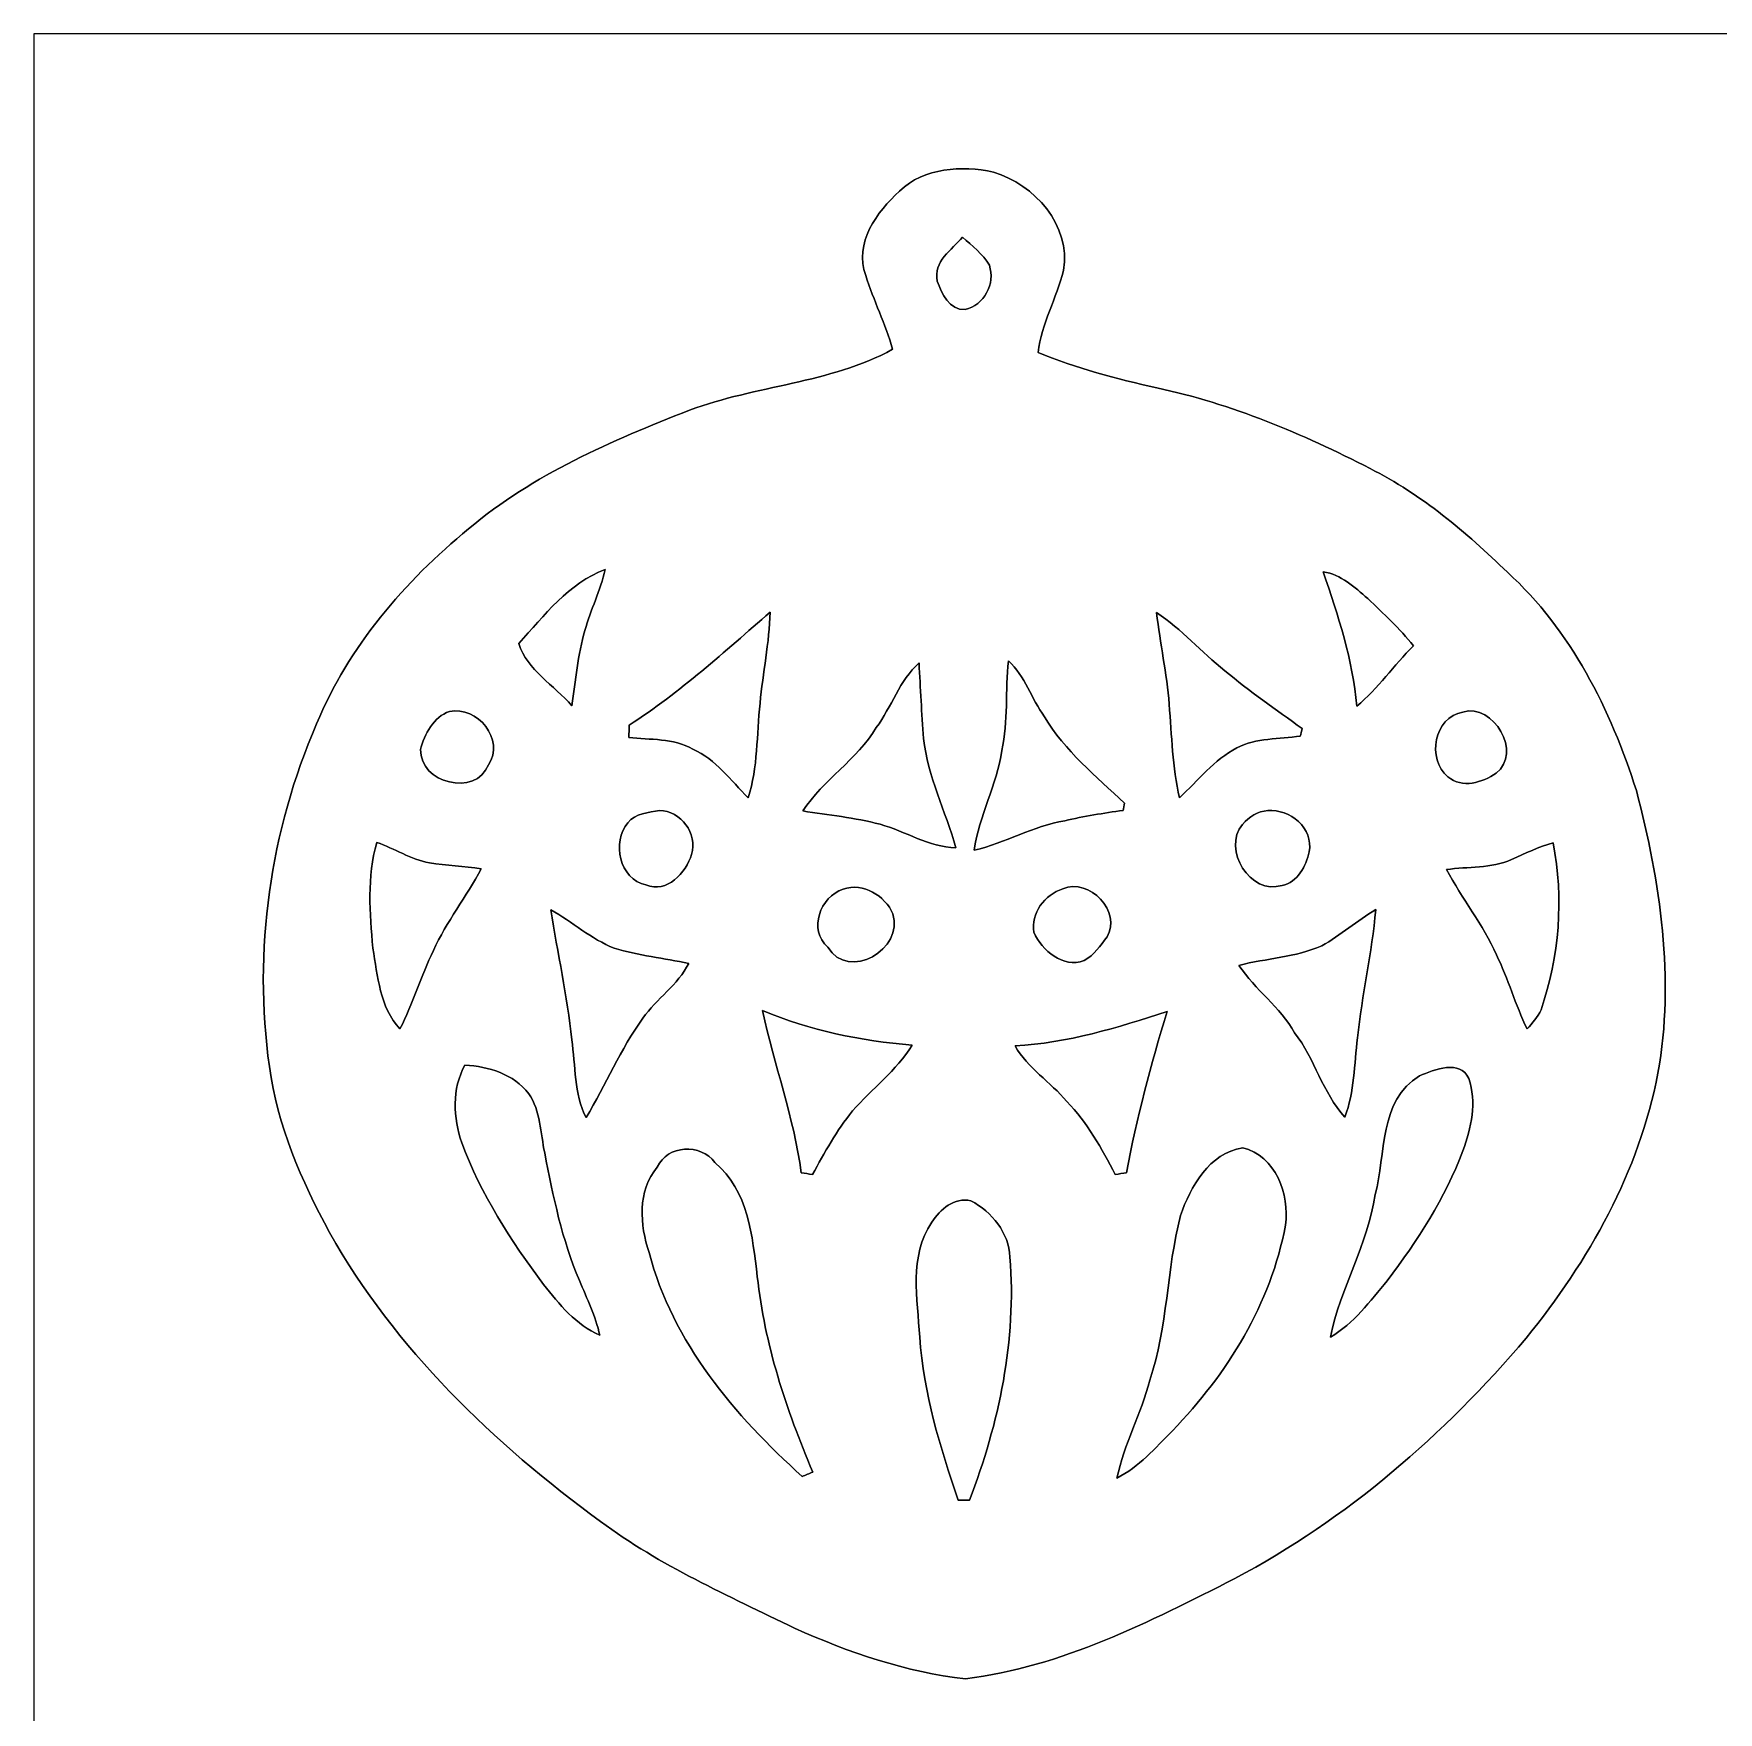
# Model space of a CAD drawing. Header units: centimetres. Extents: x -16.8 to 16.8, y -16.7 to 16.7.
# Drawn here: x -16.77 to 0, y -0.05 to 16.67 of the extents above; entities that cross this region are included whole.
import ezdxf

# ---------------------------------------------------------------- set-up
doc = ezdxf.new("R2010")
doc.units = ezdxf.units.CM
doc.header["$MEASUREMENT"] = 0
doc.layers.add('Layer 1', color=7, linetype='Continuous')

msp = doc.modelspace()

# ---------------------------------------------------------------- linework, layer by layer
at = {"layer": 'Layer 1', "color": 7}
for points, knots in [([(-16.77458, 16.66875), (-16.77458, 16.66875), (16.77458, 16.66875), (16.77458, 16.66875), (16.77458, 16.66875), (16.77458, 16.66875), (16.77458, -16.66875), (16.77458, -16.66875), (16.77458, -16.66875), (16.77458, -16.66875), (-16.77458, -16.66875), (-16.77458, -16.66875), (-16.77458, -16.66875), (-16.77458, -16.66875), (-16.77458, 16.66875), (-16.77458, 16.66875), (-16.77458, 16.66875), (-16.77458, 16.66875), (-16.77458, 16.66875), (-16.77458, 16.66875)], [0, 0, 0, 0, 0.16666667, 0.16666667, 0.16666667, 0.16666667, 0.33333333, 0.33333333, 0.33333333, 0.33333333, 0.5, 0.5, 0.5, 0.5, 0.66666667, 0.66666667, 0.66666667, 0.66666667, 1, 1, 1, 1]), ([(-8.15234, 15.10136), (-8.37988, 14.89428), (-8.60707, 14.58489), (-8.48995, 14.25998), (-8.48995, 14.25998), (-8.41093, 14.01163), (-8.29204, 13.77738), (-8.22184, 13.5255), (-8.22184, 13.5255), (-8.84873, 13.18401), (-9.58356, 13.16637), (-10.24431, 12.91872), (-10.24431, 12.91872), (-11.02043, 12.61533), (-11.79971, 12.28161), (-12.44353, 11.73833), (-12.44353, 11.73833), (-13.08241, 11.21269), (-13.63945, 10.56675), (-13.9573, 9.79593), (-13.9573, 9.79593), (-14.41873, 8.73019), (-14.59195, 7.53392), (-14.4272, 6.38246), (-14.4272, 6.38246), (-14.35029, 5.79614), (-14.10723, 5.24581), (-13.82854, 4.72969), (-13.82854, 4.72969), (-13.17554, 3.57046), (-12.19623, 2.63031), (-11.12908, 1.85244), (-11.12908, 1.85244), (-10.53747, 1.4097), (-9.85732, 1.11407), (-9.19833, 0.78881), (-9.19833, 0.78881), (-8.65717, 0.54892), (-8.08708, 0.35031), (-7.49653, 0.28504), (-7.49653, 0.28504), (-6.53415, 0.40287), (-5.66667, 0.85337), (-4.81401, 1.28341), (-4.81401, 1.28341), (-3.69746, 1.8736), (-2.72768, 2.71709), (-1.91382, 3.67771), (-1.91382, 3.67771), (-1.29011, 4.44429), (-0.78669, 5.33753), (-0.60184, 6.31719), (-0.60184, 6.31719), (-0.43039, 7.25558), (-0.57856, 8.21796), (-0.81598, 9.13095), (-0.81598, 9.13095), (-1.07244, 9.93704), (-1.46685, 10.72938), (-2.10009, 11.30547), (-2.10009, 11.30547), (-2.51072, 11.70411), (-2.95346, 12.07735), (-3.46639, 12.33805), (-3.46639, 12.33805), (-4.14055, 12.68483), (-4.84717, 12.98363), (-5.59153, 13.14132), (-5.59153, 13.14132), (-5.99264, 13.23093), (-6.39163, 13.33712), (-6.77228, 13.49375), (-6.77228, 13.49375), (-6.74335, 13.78303), (-6.58566, 14.03315), (-6.52004, 14.31149), (-6.52004, 14.31149), (-6.44313, 14.76304), (-6.81038, 15.16521), (-7.21819, 15.29115), (-7.21819, 15.29115), (-7.53286, 15.35747), (-7.90857, 15.33631), (-8.15234, 15.10136), (-8.15234, 15.10136), (-8.15234, 15.10136), (-8.15234, 15.10136), (-8.15234, 15.10136)], [0, 0, 0, 0, 0.04347826, 0.04347826, 0.04347826, 0.04347826, 0.08695652, 0.08695652, 0.08695652, 0.08695652, 0.13043478, 0.13043478, 0.13043478, 0.13043478, 0.17391304, 0.17391304, 0.17391304, 0.17391304, 0.2173913, 0.2173913, 0.2173913, 0.2173913, 0.26086957, 0.26086957, 0.26086957, 0.26086957, 0.30434783, 0.30434783, 0.30434783, 0.30434783, 0.34782609, 0.34782609, 0.34782609, 0.34782609, 0.39130435, 0.39130435, 0.39130435, 0.39130435, 0.43478261, 0.43478261, 0.43478261, 0.43478261, 0.47826087, 0.47826087, 0.47826087, 0.47826087, 0.52173913, 0.52173913, 0.52173913, 0.52173913, 0.56521739, 0.56521739, 0.56521739, 0.56521739, 0.60869565, 0.60869565, 0.60869565, 0.60869565, 0.65217391, 0.65217391, 0.65217391, 0.65217391, 0.69565217, 0.69565217, 0.69565217, 0.69565217, 0.73913043, 0.73913043, 0.73913043, 0.73913043, 0.7826087, 0.7826087, 0.7826087, 0.7826087, 0.82608696, 0.82608696, 0.82608696, 0.82608696, 0.86956522, 0.86956522, 0.86956522, 0.86956522, 0.91304348, 0.91304348, 0.91304348, 0.91304348, 1, 1, 1, 1]), ([(-7.5244, 14.64381), (-7.43268, 14.5542), (-7.32296, 14.47588), (-7.25876, 14.36264), (-7.25876, 14.36264), (-7.19455, 14.17849), (-7.31344, 13.96365), (-7.50006, 13.92167), (-7.50006, 13.92167), (-7.65387, 13.91532), (-7.73465, 14.08112), (-7.77699, 14.20424), (-7.77699, 14.20424), (-7.82038, 14.40356), (-7.63164, 14.51257), (-7.5244, 14.64381)], [0, 0, 0, 0, 0.2, 0.2, 0.2, 0.2, 0.4, 0.4, 0.4, 0.4, 0.6, 0.6, 0.6, 0.6, 1, 1, 1, 1]), ([(-11.944, 10.59498), (-11.69353, 10.87261), (-11.44552, 11.19752), (-11.08322, 11.33299), (-11.08322, 11.33299), (-11.13049, 11.12414), (-11.22962, 10.93223), (-11.28536, 10.72621), (-11.28536, 10.72621), (-11.35874, 10.48209), (-11.37638, 10.22703), (-11.4173, 9.9762), (-11.4173, 9.9762), (-11.59051, 10.17834), (-11.86356, 10.33145), (-11.944, 10.59498)], [0, 0, 0, 0, 0.2, 0.2, 0.2, 0.2, 0.4, 0.4, 0.4, 0.4, 0.6, 0.6, 0.6, 0.6, 1, 1, 1, 1]), ([(-3.93418, 11.31076), (-3.75708, 11.28324), (-3.62162, 11.15695), (-3.49109, 11.04336), (-3.49109, 11.04336), (-3.33199, 10.89413), (-3.17394, 10.74279), (-3.03565, 10.57381), (-3.03565, 10.57381), (-3.22968, 10.37872), (-3.38737, 10.14801), (-3.6001, 9.97162), (-3.6001, 9.97162), (-3.6382, 10.43552), (-3.78707, 10.87332), (-3.93418, 11.31076)], [0, 0, 0, 0, 0.2, 0.2, 0.2, 0.2, 0.4, 0.4, 0.4, 0.4, 0.6, 0.6, 0.6, 0.6, 1, 1, 1, 1]), ([(-10.84404, 9.78394), (-10.33745, 10.1092), (-9.89401, 10.51666), (-9.44033, 10.90895), (-9.44033, 10.90895), (-9.45021, 10.60379), (-9.51371, 10.30429), (-9.54158, 10.0009), (-9.54158, 10.0009), (-9.57651, 9.68622), (-9.56134, 9.36307), (-9.66047, 9.05827), (-9.66047, 9.05827), (-9.83227, 9.2329), (-9.98114, 9.44245), (-10.21256, 9.54334), (-10.21256, 9.54334), (-10.40448, 9.65588), (-10.6366, 9.63366), (-10.84827, 9.66117), (-10.84827, 9.66117), (-10.84686, 9.70245), (-10.84545, 9.74302), (-10.84404, 9.78394)], [0, 0, 0, 0, 0.14285714, 0.14285714, 0.14285714, 0.14285714, 0.28571429, 0.28571429, 0.28571429, 0.28571429, 0.42857143, 0.42857143, 0.42857143, 0.42857143, 0.57142857, 0.57142857, 0.57142857, 0.57142857, 0.71428571, 0.71428571, 0.71428571, 0.71428571, 1, 1, 1, 1]), ([(-5.59329, 10.90295), (-5.34353, 10.73926), (-5.14773, 10.50996), (-4.9149, 10.3251), (-4.9149, 10.3251), (-4.66831, 10.11908), (-4.40337, 9.9381), (-4.14408, 9.74866), (-4.14408, 9.74866), (-4.14867, 9.72961), (-4.15749, 9.69222), (-4.16207, 9.67317), (-4.16207, 9.67317), (-4.37268, 9.64283), (-4.59952, 9.65694), (-4.7939, 9.55746), (-4.7939, 9.55746), (-5.01968, 9.43504), (-5.1816, 9.23219), (-5.36575, 9.05898), (-5.36575, 9.05898), (-5.43419, 9.36484), (-5.44371, 9.67881), (-5.46806, 9.98996), (-5.46806, 9.98996), (-5.49099, 10.29688), (-5.55837, 10.5978), (-5.59329, 10.90295)], [0, 0, 0, 0, 0.125, 0.125, 0.125, 0.125, 0.25, 0.25, 0.25, 0.25, 0.375, 0.375, 0.375, 0.375, 0.5, 0.5, 0.5, 0.5, 0.625, 0.625, 0.625, 0.625, 0.75, 0.75, 0.75, 0.75, 1, 1, 1, 1]), ([(-8.38482, 9.75783), (-8.23136, 9.96456), (-8.15516, 10.22738), (-7.95902, 10.40165), (-7.95902, 10.40165), (-7.9435, 10.15083), (-7.93503, 9.9), (-7.91316, 9.64953), (-7.91316, 9.64953), (-7.87153, 9.26959), (-7.69444, 8.92563), (-7.59248, 8.56086), (-7.59248, 8.56086), (-7.86271, 8.56791), (-8.09308, 8.72596), (-8.34743, 8.79546), (-8.34743, 8.79546), (-8.59966, 8.86178), (-8.86001, 8.88718), (-9.11684, 8.92845), (-9.11684, 8.92845), (-8.91223, 9.23925), (-8.57603, 9.4361), (-8.38482, 9.75783)], [0, 0, 0, 0, 0.14285714, 0.14285714, 0.14285714, 0.14285714, 0.28571429, 0.28571429, 0.28571429, 0.28571429, 0.42857143, 0.42857143, 0.42857143, 0.42857143, 0.57142857, 0.57142857, 0.57142857, 0.57142857, 0.71428571, 0.71428571, 0.71428571, 0.71428571, 1, 1, 1, 1]), ([(-7.06861, 10.42423), (-6.9028, 10.27112), (-6.83966, 10.04641), (-6.71054, 9.86649), (-6.71054, 9.86649), (-6.50522, 9.52782), (-6.1976, 9.27171), (-5.9115, 9.0043), (-5.9115, 9.0043), (-5.91503, 8.98666), (-5.92208, 8.95068), (-5.92596, 8.93304), (-5.92596, 8.93304), (-6.1214, 8.90799), (-6.31578, 8.87377), (-6.50804, 8.83073), (-6.50804, 8.83073), (-6.82166, 8.77535), (-7.10036, 8.61095), (-7.40833, 8.53652), (-7.40833, 8.53652), (-7.36247, 8.87977), (-7.18326, 9.18704), (-7.13387, 9.52959), (-7.13387, 9.52959), (-7.07002, 9.82416), (-7.10036, 10.12649), (-7.06861, 10.42423)], [0, 0, 0, 0, 0.125, 0.125, 0.125, 0.125, 0.25, 0.25, 0.25, 0.25, 0.375, 0.375, 0.375, 0.375, 0.5, 0.5, 0.5, 0.5, 0.625, 0.625, 0.625, 0.625, 0.75, 0.75, 0.75, 0.75, 1, 1, 1, 1]), ([(-12.63438, 9.9187), (-12.35534, 9.97867), (-12.08017, 9.63542), (-12.24527, 9.38847), (-12.24527, 9.38847), (-12.37403, 9.06251), (-12.93142, 9.20574), (-12.9226, 9.53946), (-12.9226, 9.53946), (-12.8838, 9.69222), (-12.79172, 9.86614), (-12.63438, 9.9187)], [0, 0, 0, 0, 0.25, 0.25, 0.25, 0.25, 0.5, 0.5, 0.5, 0.5, 1, 1, 1, 1]), ([(-2.54318, 9.91341), (-2.23943, 10.00407), (-1.94557, 9.5063), (-2.21298, 9.30487), (-2.21298, 9.30487), (-2.34774, 9.20962), (-2.55129, 9.14929), (-2.69205, 9.26747), (-2.69205, 9.26747), (-2.90618, 9.44633), (-2.8321, 9.86226), (-2.54318, 9.91341)], [0, 0, 0, 0, 0.25, 0.25, 0.25, 0.25, 0.5, 0.5, 0.5, 0.5, 1, 1, 1, 1]), ([(-10.54241, 8.93339), (-10.33004, 8.92563), (-10.16071, 8.70691), (-10.2235, 8.49524), (-10.2235, 8.49524), (-10.2803, 8.31427), (-10.46939, 8.10401), (-10.67753, 8.19115), (-10.67753, 8.19115), (-10.94176, 8.25006), (-11.02219, 8.61589), (-10.85779, 8.81133), (-10.85779, 8.81133), (-10.78548, 8.90587), (-10.64966, 8.91081), (-10.54241, 8.93339)], [0, 0, 0, 0, 0.2, 0.2, 0.2, 0.2, 0.4, 0.4, 0.4, 0.4, 0.6, 0.6, 0.6, 0.6, 1, 1, 1, 1]), ([(-4.48592, 8.93127), (-4.26649, 8.94927), (-4.02696, 8.75912), (-4.07423, 8.51958), (-4.07423, 8.51958), (-4.10492, 8.38094), (-4.18818, 8.21372), (-4.34375, 8.18691), (-4.34375, 8.18691), (-4.65843, 8.08496), (-4.94594, 8.54569), (-4.73675, 8.79404), (-4.73675, 8.79404), (-4.67431, 8.8713), (-4.58611, 8.92492), (-4.48592, 8.93127)], [0, 0, 0, 0, 0.2, 0.2, 0.2, 0.2, 0.4, 0.4, 0.4, 0.4, 0.6, 0.6, 0.6, 0.6, 1, 1, 1, 1]), ([(-13.35899, 8.61413), (-13.18119, 8.55451), (-13.02068, 8.44621), (-12.83441, 8.41128), (-12.83441, 8.41128), (-12.66331, 8.38623), (-12.49045, 8.37353), (-12.31865, 8.35307), (-12.31865, 8.35307), (-12.46329, 8.07332), (-12.66543, 7.82602), (-12.79384, 7.5371), (-12.79384, 7.5371), (-12.92013, 7.2838), (-12.99704, 7.00899), (-13.12721, 6.75746), (-13.12721, 6.75746), (-13.33006, 6.97089), (-13.34841, 7.28521), (-13.39744, 7.56144), (-13.39744, 7.56144), (-13.42708, 7.91069), (-13.45741, 8.27264), (-13.35899, 8.61413)], [0, 0, 0, 0, 0.14285714, 0.14285714, 0.14285714, 0.14285714, 0.28571429, 0.28571429, 0.28571429, 0.28571429, 0.42857143, 0.42857143, 0.42857143, 0.42857143, 0.57142857, 0.57142857, 0.57142857, 0.57142857, 0.71428571, 0.71428571, 0.71428571, 0.71428571, 1, 1, 1, 1]), ([(-2.05846, 8.44515), (-1.92299, 8.50653), (-1.78823, 8.57003), (-1.64465, 8.61166), (-1.64465, 8.61166), (-1.53705, 8.05709), (-1.58186, 7.47995), (-1.7653, 6.94655), (-1.7653, 6.94655), (-1.7967, 6.87388), (-1.85244, 6.81637), (-1.90359, 6.75746), (-1.90359, 6.75746), (-2.02142, 6.99699), (-2.09197, 7.25558), (-2.20874, 7.49512), (-2.20874, 7.49512), (-2.34244, 7.79674), (-2.55058, 8.05603), (-2.70757, 8.34461), (-2.70757, 8.34461), (-2.49238, 8.37565), (-2.26131, 8.35272), (-2.05846, 8.44515)], [0, 0, 0, 0, 0.14285714, 0.14285714, 0.14285714, 0.14285714, 0.28571429, 0.28571429, 0.28571429, 0.28571429, 0.42857143, 0.42857143, 0.42857143, 0.42857143, 0.57142857, 0.57142857, 0.57142857, 0.57142857, 0.71428571, 0.71428571, 0.71428571, 0.71428571, 1, 1, 1, 1]), ([(-6.52851, 8.15093), (-6.26039, 8.2677), (-5.9376, 7.92162), (-6.08683, 7.67397), (-6.08683, 7.67397), (-6.14856, 7.58507), (-6.21771, 7.49371), (-6.31331, 7.43832), (-6.31331, 7.43832), (-6.52851, 7.36036), (-6.73347, 7.53604), (-6.81496, 7.71984), (-6.81496, 7.71984), (-6.85094, 7.90646), (-6.70489, 8.09837), (-6.52851, 8.15093)], [0, 0, 0, 0, 0.2, 0.2, 0.2, 0.2, 0.4, 0.4, 0.4, 0.4, 0.6, 0.6, 0.6, 0.6, 1, 1, 1, 1]), ([(-8.71396, 8.14881), (-8.51359, 8.21902), (-8.29769, 8.08461), (-8.21866, 7.90293), (-8.21866, 7.90293), (-8.10472, 7.55297), (-8.66034, 7.22701), (-8.86778, 7.57202), (-8.86778, 7.57202), (-9.06286, 7.74382), (-8.94433, 8.07755), (-8.71396, 8.14881)], [0, 0, 0, 0, 0.25, 0.25, 0.25, 0.25, 0.5, 0.5, 0.5, 0.5, 1, 1, 1, 1]), ([(-11.62438, 7.9442), (-11.41095, 7.82285), (-11.22363, 7.65281), (-10.99361, 7.56144), (-10.99361, 7.56144), (-10.75196, 7.487), (-10.49831, 7.46196), (-10.25102, 7.41045), (-10.25102, 7.41045), (-10.36108, 7.19526), (-10.57099, 7.05944), (-10.70892, 6.8647), (-10.70892, 6.8647), (-10.93153, 6.55496), (-11.07793, 6.19972), (-11.27478, 5.8741), (-11.27478, 5.8741), (-11.39613, 6.11329), (-11.37779, 6.39127), (-11.41695, 6.64986), (-11.41695, 6.64986), (-11.45893, 7.08554), (-11.56088, 7.51205), (-11.62438, 7.9442)], [0, 0, 0, 0, 0.14285714, 0.14285714, 0.14285714, 0.14285714, 0.28571429, 0.28571429, 0.28571429, 0.28571429, 0.42857143, 0.42857143, 0.42857143, 0.42857143, 0.57142857, 0.57142857, 0.57142857, 0.57142857, 0.71428571, 0.71428571, 0.71428571, 0.71428571, 1, 1, 1, 1]), ([(-3.94829, 7.58543), (-3.75885, 7.68879), (-3.59798, 7.83731), (-3.41101, 7.94526), (-3.41101, 7.94526), (-3.4484, 7.51664), (-3.54824, 7.09683), (-3.59163, 6.66891), (-3.59163, 6.66891), (-3.62761, 6.40609), (-3.62197, 6.13057), (-3.71863, 5.87939), (-3.71863, 5.87939), (-3.94194, 6.12316), (-4.01743, 6.45901), (-4.21887, 6.71865), (-4.21887, 6.71865), (-4.3621, 6.97724), (-4.61328, 7.14551), (-4.77344, 7.38964), (-4.77344, 7.38964), (-4.50039, 7.46196), (-4.20899, 7.46972), (-3.94829, 7.58543)], [0, 0, 0, 0, 0.14285714, 0.14285714, 0.14285714, 0.14285714, 0.28571429, 0.28571429, 0.28571429, 0.28571429, 0.42857143, 0.42857143, 0.42857143, 0.42857143, 0.57142857, 0.57142857, 0.57142857, 0.57142857, 0.71428571, 0.71428571, 0.71428571, 0.71428571, 1, 1, 1, 1]), ([(-9.51618, 6.94055), (-9.04381, 6.74088), (-8.53863, 6.63751), (-8.02852, 6.59589), (-8.02852, 6.59589), (-8.18339, 6.34048), (-8.42821, 6.16303), (-8.62083, 5.94007), (-8.62083, 5.94007), (-8.77923, 5.7464), (-8.89811, 5.52485), (-9.02053, 5.30754), (-9.02053, 5.30754), (-9.05757, 5.31354), (-9.09461, 5.31954), (-9.1313, 5.32553), (-9.1313, 5.32553), (-9.20679, 5.87657), (-9.40012, 6.39939), (-9.51618, 6.94055)], [0, 0, 0, 0, 0.16666667, 0.16666667, 0.16666667, 0.16666667, 0.33333333, 0.33333333, 0.33333333, 0.33333333, 0.5, 0.5, 0.5, 0.5, 0.66666667, 0.66666667, 0.66666667, 0.66666667, 1, 1, 1, 1]), ([(-7.00264, 6.58777), (-6.48088, 6.61776), (-5.98135, 6.76804), (-5.48887, 6.93208), (-5.48887, 6.93208), (-5.64938, 6.40327), (-5.79085, 5.86881), (-5.89315, 5.32553), (-5.89315, 5.32553), (-5.93055, 5.31954), (-5.96759, 5.31354), (-6.00463, 5.30719), (-6.00463, 5.30719), (-6.14116, 5.56507), (-6.28262, 5.82542), (-6.48794, 6.03603), (-6.48794, 6.03603), (-6.65057, 6.22829), (-6.87423, 6.36658), (-7.00264, 6.58777)], [0, 0, 0, 0, 0.16666667, 0.16666667, 0.16666667, 0.16666667, 0.33333333, 0.33333333, 0.33333333, 0.33333333, 0.5, 0.5, 0.5, 0.5, 0.66666667, 0.66666667, 0.66666667, 0.66666667, 1, 1, 1, 1]), ([(-12.47987, 6.39657), (-12.24386, 6.38175), (-11.99444, 6.30943), (-11.84522, 6.11258), (-11.84522, 6.11258), (-11.72528, 5.94113), (-11.7288, 5.71994), (-11.68576, 5.52274), (-11.68576, 5.52274), (-11.60286, 5.09164), (-11.51431, 4.65667), (-11.34004, 4.25168), (-11.34004, 4.25168), (-11.26596, 4.07282), (-11.18023, 3.89678), (-11.13719, 3.70699), (-11.13719, 3.70699), (-11.37426, 3.81), (-11.54254, 4.01426), (-11.69705, 4.21358), (-11.69705, 4.21358), (-12.02478, 4.64714), (-12.32182, 5.1121), (-12.51232, 5.62328), (-12.51232, 5.62328), (-12.59769, 5.87269), (-12.61286, 6.16162), (-12.47987, 6.39657)], [0, 0, 0, 0, 0.125, 0.125, 0.125, 0.125, 0.25, 0.25, 0.25, 0.25, 0.375, 0.375, 0.375, 0.375, 0.5, 0.5, 0.5, 0.5, 0.625, 0.625, 0.625, 0.625, 0.75, 0.75, 0.75, 0.75, 1, 1, 1, 1]), ([(-2.97462, 6.28968), (-2.82716, 6.35317), (-2.57034, 6.45442), (-2.48461, 6.26392), (-2.48461, 6.26392), (-2.40383, 6.02897), (-2.45921, 5.76933), (-2.54282, 5.5432), (-2.54282, 5.5432), (-2.71851, 5.07259), (-2.99544, 4.6482), (-3.29671, 4.24956), (-3.29671, 4.24956), (-3.46675, 4.04636), (-3.62938, 3.82341), (-3.86292, 3.68829), (-3.86292, 3.68829), (-3.76379, 4.17724), (-3.48827, 4.61116), (-3.41665, 5.10928), (-3.41665, 5.10928), (-3.30835, 5.50721), (-3.38243, 6.04732), (-2.97462, 6.28968)], [0, 0, 0, 0, 0.14285714, 0.14285714, 0.14285714, 0.14285714, 0.28571429, 0.28571429, 0.28571429, 0.28571429, 0.42857143, 0.42857143, 0.42857143, 0.42857143, 0.57142857, 0.57142857, 0.57142857, 0.57142857, 0.71428571, 0.71428571, 0.71428571, 0.71428571, 1, 1, 1, 1]), ([(-10.56499, 5.37951), (-10.46515, 5.60388), (-10.13107, 5.61834), (-9.99067, 5.42643), (-9.99067, 5.42643), (-9.6587, 5.14809), (-9.61778, 4.6923), (-9.5691, 4.29154), (-9.5691, 4.29154), (-9.49643, 3.61668), (-9.28229, 2.96651), (-9.01665, 2.34456), (-9.01665, 2.34456), (-9.05157, 2.3301), (-9.0865, 2.31528), (-9.12142, 2.30011), (-9.12142, 2.30011), (-9.79346, 2.90654), (-10.414, 3.63538), (-10.64648, 4.52967), (-10.64648, 4.52967), (-10.73856, 4.80589), (-10.76537, 5.14209), (-10.56499, 5.37951)], [0, 0, 0, 0, 0.14285714, 0.14285714, 0.14285714, 0.14285714, 0.28571429, 0.28571429, 0.28571429, 0.28571429, 0.42857143, 0.42857143, 0.42857143, 0.42857143, 0.57142857, 0.57142857, 0.57142857, 0.57142857, 0.71428571, 0.71428571, 0.71428571, 0.71428571, 1, 1, 1, 1]), ([(-4.73604, 5.57318), (-4.40972, 5.49487), (-4.26614, 5.10822), (-4.31024, 4.80448), (-4.31024, 4.80448), (-4.45311, 4.02131), (-4.88879, 3.3214), (-5.43631, 2.75519), (-5.43631, 2.75519), (-5.60529, 2.58198), (-5.77109, 2.39677), (-5.98805, 2.28318), (-5.98805, 2.28318), (-5.91855, 2.62114), (-5.74499, 2.92629), (-5.66103, 3.26037), (-5.66103, 3.26037), (-5.48111, 3.7906), (-5.49451, 4.35928), (-5.35552, 4.89797), (-5.35552, 4.89797), (-5.25639, 5.1883), (-5.06765, 5.52027), (-4.73604, 5.57318)], [0, 0, 0, 0, 0.14285714, 0.14285714, 0.14285714, 0.14285714, 0.28571429, 0.28571429, 0.28571429, 0.28571429, 0.42857143, 0.42857143, 0.42857143, 0.42857143, 0.57142857, 0.57142857, 0.57142857, 0.57142857, 0.71428571, 0.71428571, 0.71428571, 0.71428571, 1, 1, 1, 1]), ([(-7.83237, 4.83164), (-7.74912, 4.9597), (-7.60942, 5.08459), (-7.44185, 5.04613), (-7.44185, 5.04613), (-7.23477, 4.93571), (-7.06332, 4.72828), (-7.05344, 4.48451), (-7.05344, 4.48451), (-6.98747, 3.65936), (-7.16033, 2.83069), (-7.45772, 2.06304), (-7.45772, 2.06304), (-7.48524, 2.0634), (-7.54027, 2.06375), (-7.56779, 2.0641), (-7.56779, 2.0641), (-7.74982, 2.5908), (-7.91386, 3.12843), (-7.95126, 3.68794), (-7.95126, 3.68794), (-7.97631, 4.06859), (-8.05815, 4.49298), (-7.83237, 4.83164)], [0, 0, 0, 0, 0.14285714, 0.14285714, 0.14285714, 0.14285714, 0.28571429, 0.28571429, 0.28571429, 0.28571429, 0.42857143, 0.42857143, 0.42857143, 0.42857143, 0.57142857, 0.57142857, 0.57142857, 0.57142857, 0.71428571, 0.71428571, 0.71428571, 0.71428571, 1, 1, 1, 1])]:
    msp.add_open_spline(points, degree=3, knots=knots, dxfattribs=at)
at = {"layer": 'Layer 1', "color": 252}
for points, knots in [([(-8.15234, 15.10136), (-7.90857, 15.33631), (-7.53286, 15.35747), (-7.21819, 15.29115), (-7.21819, 15.29115), (-6.81038, 15.16521), (-6.44313, 14.76304), (-6.52004, 14.31149), (-6.52004, 14.31149), (-6.58566, 14.03315), (-6.74335, 13.78303), (-6.77228, 13.49375), (-6.77228, 13.49375), (-6.39163, 13.33712), (-5.99264, 13.23093), (-5.59153, 13.14132), (-5.59153, 13.14132), (-4.84717, 12.98363), (-4.14055, 12.68483), (-3.46639, 12.33805), (-3.46639, 12.33805), (-2.95346, 12.07735), (-2.51072, 11.70411), (-2.10009, 11.30547), (-2.10009, 11.30547), (-1.46685, 10.72938), (-1.07244, 9.93704), (-0.81598, 9.13095), (-0.81598, 9.13095), (-0.57856, 8.21796), (-0.43039, 7.25558), (-0.60184, 6.31719), (-0.60184, 6.31719), (-0.78669, 5.33753), (-1.29011, 4.44429), (-1.91382, 3.67771), (-1.91382, 3.67771), (-2.72768, 2.71709), (-3.69746, 1.8736), (-4.81401, 1.28341), (-4.81401, 1.28341), (-5.66667, 0.85337), (-6.53415, 0.40287), (-7.49653, 0.28504), (-7.49653, 0.28504), (-8.08708, 0.35031), (-8.65717, 0.54892), (-9.19833, 0.78881), (-9.19833, 0.78881), (-9.85732, 1.11407), (-10.53747, 1.4097), (-11.12908, 1.85244), (-11.12908, 1.85244), (-12.19623, 2.63031), (-13.17554, 3.57046), (-13.82854, 4.72969), (-13.82854, 4.72969), (-14.10723, 5.24581), (-14.35029, 5.79614), (-14.4272, 6.38246), (-14.4272, 6.38246), (-14.59195, 7.53392), (-14.41873, 8.73019), (-13.9573, 9.79593), (-13.9573, 9.79593), (-13.63945, 10.56675), (-13.08241, 11.21269), (-12.44353, 11.73833), (-12.44353, 11.73833), (-11.79971, 12.28161), (-11.02043, 12.61533), (-10.24431, 12.91872), (-10.24431, 12.91872), (-9.58356, 13.16637), (-8.84873, 13.18401), (-8.22184, 13.5255), (-8.22184, 13.5255), (-8.29204, 13.77738), (-8.41093, 14.01163), (-8.48995, 14.25998), (-8.48995, 14.25998), (-8.60707, 14.58489), (-8.37988, 14.89428), (-8.15234, 15.10136), (-8.15234, 15.10136), (-8.15234, 15.10136), (-8.15234, 15.10136), (-8.15234, 15.10136)], [0, 0, 0, 0, 0.04347826, 0.04347826, 0.04347826, 0.04347826, 0.08695652, 0.08695652, 0.08695652, 0.08695652, 0.13043478, 0.13043478, 0.13043478, 0.13043478, 0.17391304, 0.17391304, 0.17391304, 0.17391304, 0.2173913, 0.2173913, 0.2173913, 0.2173913, 0.26086957, 0.26086957, 0.26086957, 0.26086957, 0.30434783, 0.30434783, 0.30434783, 0.30434783, 0.34782609, 0.34782609, 0.34782609, 0.34782609, 0.39130435, 0.39130435, 0.39130435, 0.39130435, 0.43478261, 0.43478261, 0.43478261, 0.43478261, 0.47826087, 0.47826087, 0.47826087, 0.47826087, 0.52173913, 0.52173913, 0.52173913, 0.52173913, 0.56521739, 0.56521739, 0.56521739, 0.56521739, 0.60869565, 0.60869565, 0.60869565, 0.60869565, 0.65217391, 0.65217391, 0.65217391, 0.65217391, 0.69565217, 0.69565217, 0.69565217, 0.69565217, 0.73913043, 0.73913043, 0.73913043, 0.73913043, 0.7826087, 0.7826087, 0.7826087, 0.7826087, 0.82608696, 0.82608696, 0.82608696, 0.82608696, 0.86956522, 0.86956522, 0.86956522, 0.86956522, 0.91304348, 0.91304348, 0.91304348, 0.91304348, 1, 1, 1, 1]), ([(-7.5244, 14.64381), (-7.63164, 14.51257), (-7.82038, 14.40356), (-7.77699, 14.20424), (-7.77699, 14.20424), (-7.73465, 14.08112), (-7.65387, 13.91532), (-7.50006, 13.92167), (-7.50006, 13.92167), (-7.31344, 13.96365), (-7.19455, 14.17849), (-7.25876, 14.36264), (-7.25876, 14.36264), (-7.32296, 14.47588), (-7.43268, 14.5542), (-7.5244, 14.64381), (-7.5244, 14.64381), (-7.5244, 14.64381), (-7.5244, 14.64381), (-7.5244, 14.64381)], [0, 0, 0, 0, 0.16666667, 0.16666667, 0.16666667, 0.16666667, 0.33333333, 0.33333333, 0.33333333, 0.33333333, 0.5, 0.5, 0.5, 0.5, 0.66666667, 0.66666667, 0.66666667, 0.66666667, 1, 1, 1, 1]), ([(-11.944, 10.59498), (-11.86356, 10.33145), (-11.59051, 10.17834), (-11.4173, 9.9762), (-11.4173, 9.9762), (-11.37638, 10.22703), (-11.35874, 10.48209), (-11.28536, 10.72621), (-11.28536, 10.72621), (-11.22962, 10.93223), (-11.13049, 11.12414), (-11.08322, 11.33299), (-11.08322, 11.33299), (-11.44552, 11.19752), (-11.69353, 10.87261), (-11.944, 10.59498), (-11.944, 10.59498), (-11.944, 10.59498), (-11.944, 10.59498), (-11.944, 10.59498)], [0, 0, 0, 0, 0.16666667, 0.16666667, 0.16666667, 0.16666667, 0.33333333, 0.33333333, 0.33333333, 0.33333333, 0.5, 0.5, 0.5, 0.5, 0.66666667, 0.66666667, 0.66666667, 0.66666667, 1, 1, 1, 1]), ([(-3.93418, 11.31076), (-3.78707, 10.87332), (-3.6382, 10.43552), (-3.6001, 9.97162), (-3.6001, 9.97162), (-3.38737, 10.14801), (-3.22968, 10.37872), (-3.03565, 10.57381), (-3.03565, 10.57381), (-3.17394, 10.74279), (-3.33199, 10.89413), (-3.49109, 11.04336), (-3.49109, 11.04336), (-3.62162, 11.15695), (-3.75708, 11.28324), (-3.93418, 11.31076), (-3.93418, 11.31076), (-3.93418, 11.31076), (-3.93418, 11.31076), (-3.93418, 11.31076)], [0, 0, 0, 0, 0.16666667, 0.16666667, 0.16666667, 0.16666667, 0.33333333, 0.33333333, 0.33333333, 0.33333333, 0.5, 0.5, 0.5, 0.5, 0.66666667, 0.66666667, 0.66666667, 0.66666667, 1, 1, 1, 1]), ([(-10.84404, 9.78394), (-10.84545, 9.74302), (-10.84686, 9.70245), (-10.84827, 9.66117), (-10.84827, 9.66117), (-10.6366, 9.63366), (-10.40448, 9.65588), (-10.21256, 9.54334), (-10.21256, 9.54334), (-9.98114, 9.44245), (-9.83227, 9.2329), (-9.66047, 9.05827), (-9.66047, 9.05827), (-9.56134, 9.36307), (-9.57651, 9.68622), (-9.54158, 10.0009), (-9.54158, 10.0009), (-9.51371, 10.30429), (-9.45021, 10.60379), (-9.44033, 10.90895), (-9.44033, 10.90895), (-9.89401, 10.51666), (-10.33745, 10.1092), (-10.84404, 9.78394), (-10.84404, 9.78394), (-10.84404, 9.78394), (-10.84404, 9.78394), (-10.84404, 9.78394)], [0, 0, 0, 0, 0.125, 0.125, 0.125, 0.125, 0.25, 0.25, 0.25, 0.25, 0.375, 0.375, 0.375, 0.375, 0.5, 0.5, 0.5, 0.5, 0.625, 0.625, 0.625, 0.625, 0.75, 0.75, 0.75, 0.75, 1, 1, 1, 1]), ([(-5.59329, 10.90295), (-5.55837, 10.5978), (-5.49099, 10.29688), (-5.46806, 9.98996), (-5.46806, 9.98996), (-5.44371, 9.67881), (-5.43419, 9.36484), (-5.36575, 9.05898), (-5.36575, 9.05898), (-5.1816, 9.23219), (-5.01968, 9.43504), (-4.7939, 9.55746), (-4.7939, 9.55746), (-4.59952, 9.65694), (-4.37268, 9.64283), (-4.16207, 9.67317), (-4.16207, 9.67317), (-4.15749, 9.69222), (-4.14867, 9.72961), (-4.14408, 9.74866), (-4.14408, 9.74866), (-4.40337, 9.9381), (-4.66831, 10.11908), (-4.9149, 10.3251), (-4.9149, 10.3251), (-5.14773, 10.50996), (-5.34353, 10.73926), (-5.59329, 10.90295), (-5.59329, 10.90295), (-5.59329, 10.90295), (-5.59329, 10.90295), (-5.59329, 10.90295)], [0, 0, 0, 0, 0.11111111, 0.11111111, 0.11111111, 0.11111111, 0.22222222, 0.22222222, 0.22222222, 0.22222222, 0.33333333, 0.33333333, 0.33333333, 0.33333333, 0.44444444, 0.44444444, 0.44444444, 0.44444444, 0.55555556, 0.55555556, 0.55555556, 0.55555556, 0.66666667, 0.66666667, 0.66666667, 0.66666667, 0.77777778, 0.77777778, 0.77777778, 0.77777778, 1, 1, 1, 1]), ([(-8.38482, 9.75783), (-8.57603, 9.4361), (-8.91223, 9.23925), (-9.11684, 8.92845), (-9.11684, 8.92845), (-8.86001, 8.88718), (-8.59966, 8.86178), (-8.34743, 8.79546), (-8.34743, 8.79546), (-8.09308, 8.72596), (-7.86271, 8.56791), (-7.59248, 8.56086), (-7.59248, 8.56086), (-7.69444, 8.92563), (-7.87153, 9.26959), (-7.91316, 9.64953), (-7.91316, 9.64953), (-7.93503, 9.9), (-7.9435, 10.15083), (-7.95902, 10.40165), (-7.95902, 10.40165), (-8.15516, 10.22738), (-8.23136, 9.96456), (-8.38482, 9.75783), (-8.38482, 9.75783), (-8.38482, 9.75783), (-8.38482, 9.75783), (-8.38482, 9.75783)], [0, 0, 0, 0, 0.125, 0.125, 0.125, 0.125, 0.25, 0.25, 0.25, 0.25, 0.375, 0.375, 0.375, 0.375, 0.5, 0.5, 0.5, 0.5, 0.625, 0.625, 0.625, 0.625, 0.75, 0.75, 0.75, 0.75, 1, 1, 1, 1]), ([(-7.06861, 10.42423), (-7.10036, 10.12649), (-7.07002, 9.82416), (-7.13387, 9.52959), (-7.13387, 9.52959), (-7.18326, 9.18704), (-7.36247, 8.87977), (-7.40833, 8.53652), (-7.40833, 8.53652), (-7.10036, 8.61095), (-6.82166, 8.77535), (-6.50804, 8.83073), (-6.50804, 8.83073), (-6.31578, 8.87377), (-6.1214, 8.90799), (-5.92596, 8.93304), (-5.92596, 8.93304), (-5.92208, 8.95068), (-5.91503, 8.98666), (-5.9115, 9.0043), (-5.9115, 9.0043), (-6.1976, 9.27171), (-6.50522, 9.52782), (-6.71054, 9.86649), (-6.71054, 9.86649), (-6.83966, 10.04641), (-6.9028, 10.27112), (-7.06861, 10.42423), (-7.06861, 10.42423), (-7.06861, 10.42423), (-7.06861, 10.42423), (-7.06861, 10.42423)], [0, 0, 0, 0, 0.11111111, 0.11111111, 0.11111111, 0.11111111, 0.22222222, 0.22222222, 0.22222222, 0.22222222, 0.33333333, 0.33333333, 0.33333333, 0.33333333, 0.44444444, 0.44444444, 0.44444444, 0.44444444, 0.55555556, 0.55555556, 0.55555556, 0.55555556, 0.66666667, 0.66666667, 0.66666667, 0.66666667, 0.77777778, 0.77777778, 0.77777778, 0.77777778, 1, 1, 1, 1]), ([(-12.63438, 9.9187), (-12.79172, 9.86614), (-12.8838, 9.69222), (-12.9226, 9.53946), (-12.9226, 9.53946), (-12.93142, 9.20574), (-12.37403, 9.06251), (-12.24527, 9.38847), (-12.24527, 9.38847), (-12.08017, 9.63542), (-12.35534, 9.97867), (-12.63438, 9.9187), (-12.63438, 9.9187), (-12.63438, 9.9187), (-12.63438, 9.9187), (-12.63438, 9.9187)], [0, 0, 0, 0, 0.2, 0.2, 0.2, 0.2, 0.4, 0.4, 0.4, 0.4, 0.6, 0.6, 0.6, 0.6, 1, 1, 1, 1]), ([(-2.54318, 9.91341), (-2.8321, 9.86226), (-2.90618, 9.44633), (-2.69205, 9.26747), (-2.69205, 9.26747), (-2.55129, 9.14929), (-2.34774, 9.20962), (-2.21298, 9.30487), (-2.21298, 9.30487), (-1.94557, 9.5063), (-2.23943, 10.00407), (-2.54318, 9.91341), (-2.54318, 9.91341), (-2.54318, 9.91341), (-2.54318, 9.91341), (-2.54318, 9.91341)], [0, 0, 0, 0, 0.2, 0.2, 0.2, 0.2, 0.4, 0.4, 0.4, 0.4, 0.6, 0.6, 0.6, 0.6, 1, 1, 1, 1]), ([(-10.54241, 8.93339), (-10.64966, 8.91081), (-10.78548, 8.90587), (-10.85779, 8.81133), (-10.85779, 8.81133), (-11.02219, 8.61589), (-10.94176, 8.25006), (-10.67753, 8.19115), (-10.67753, 8.19115), (-10.46939, 8.10401), (-10.2803, 8.31427), (-10.2235, 8.49524), (-10.2235, 8.49524), (-10.16071, 8.70691), (-10.33004, 8.92563), (-10.54241, 8.93339), (-10.54241, 8.93339), (-10.54241, 8.93339), (-10.54241, 8.93339), (-10.54241, 8.93339)], [0, 0, 0, 0, 0.16666667, 0.16666667, 0.16666667, 0.16666667, 0.33333333, 0.33333333, 0.33333333, 0.33333333, 0.5, 0.5, 0.5, 0.5, 0.66666667, 0.66666667, 0.66666667, 0.66666667, 1, 1, 1, 1]), ([(-4.48592, 8.93127), (-4.58611, 8.92492), (-4.67431, 8.8713), (-4.73675, 8.79404), (-4.73675, 8.79404), (-4.94594, 8.54569), (-4.65843, 8.08496), (-4.34375, 8.18691), (-4.34375, 8.18691), (-4.18818, 8.21372), (-4.10492, 8.38094), (-4.07423, 8.51958), (-4.07423, 8.51958), (-4.02696, 8.75912), (-4.26649, 8.94927), (-4.48592, 8.93127), (-4.48592, 8.93127), (-4.48592, 8.93127), (-4.48592, 8.93127), (-4.48592, 8.93127)], [0, 0, 0, 0, 0.16666667, 0.16666667, 0.16666667, 0.16666667, 0.33333333, 0.33333333, 0.33333333, 0.33333333, 0.5, 0.5, 0.5, 0.5, 0.66666667, 0.66666667, 0.66666667, 0.66666667, 1, 1, 1, 1]), ([(-13.35899, 8.61413), (-13.45741, 8.27264), (-13.42708, 7.91069), (-13.39744, 7.56144), (-13.39744, 7.56144), (-13.34841, 7.28521), (-13.33006, 6.97089), (-13.12721, 6.75746), (-13.12721, 6.75746), (-12.99704, 7.00899), (-12.92013, 7.2838), (-12.79384, 7.5371), (-12.79384, 7.5371), (-12.66543, 7.82602), (-12.46329, 8.07332), (-12.31865, 8.35307), (-12.31865, 8.35307), (-12.49045, 8.37353), (-12.66331, 8.38623), (-12.83441, 8.41128), (-12.83441, 8.41128), (-13.02068, 8.44621), (-13.18119, 8.55451), (-13.35899, 8.61413), (-13.35899, 8.61413), (-13.35899, 8.61413), (-13.35899, 8.61413), (-13.35899, 8.61413)], [0, 0, 0, 0, 0.125, 0.125, 0.125, 0.125, 0.25, 0.25, 0.25, 0.25, 0.375, 0.375, 0.375, 0.375, 0.5, 0.5, 0.5, 0.5, 0.625, 0.625, 0.625, 0.625, 0.75, 0.75, 0.75, 0.75, 1, 1, 1, 1]), ([(-2.05846, 8.44515), (-2.26131, 8.35272), (-2.49238, 8.37565), (-2.70757, 8.34461), (-2.70757, 8.34461), (-2.55058, 8.05603), (-2.34244, 7.79674), (-2.20874, 7.49512), (-2.20874, 7.49512), (-2.09197, 7.25558), (-2.02142, 6.99699), (-1.90359, 6.75746), (-1.90359, 6.75746), (-1.85244, 6.81637), (-1.7967, 6.87388), (-1.7653, 6.94655), (-1.7653, 6.94655), (-1.58186, 7.47995), (-1.53705, 8.05709), (-1.64465, 8.61166), (-1.64465, 8.61166), (-1.78823, 8.57003), (-1.92299, 8.50653), (-2.05846, 8.44515), (-2.05846, 8.44515), (-2.05846, 8.44515), (-2.05846, 8.44515), (-2.05846, 8.44515)], [0, 0, 0, 0, 0.125, 0.125, 0.125, 0.125, 0.25, 0.25, 0.25, 0.25, 0.375, 0.375, 0.375, 0.375, 0.5, 0.5, 0.5, 0.5, 0.625, 0.625, 0.625, 0.625, 0.75, 0.75, 0.75, 0.75, 1, 1, 1, 1]), ([(-6.52851, 8.15093), (-6.70489, 8.09837), (-6.85094, 7.90646), (-6.81496, 7.71984), (-6.81496, 7.71984), (-6.73347, 7.53604), (-6.52851, 7.36036), (-6.31331, 7.43832), (-6.31331, 7.43832), (-6.21771, 7.49371), (-6.14856, 7.58507), (-6.08683, 7.67397), (-6.08683, 7.67397), (-5.9376, 7.92162), (-6.26039, 8.2677), (-6.52851, 8.15093), (-6.52851, 8.15093), (-6.52851, 8.15093), (-6.52851, 8.15093), (-6.52851, 8.15093)], [0, 0, 0, 0, 0.16666667, 0.16666667, 0.16666667, 0.16666667, 0.33333333, 0.33333333, 0.33333333, 0.33333333, 0.5, 0.5, 0.5, 0.5, 0.66666667, 0.66666667, 0.66666667, 0.66666667, 1, 1, 1, 1]), ([(-8.71396, 8.14881), (-8.94433, 8.07755), (-9.06286, 7.74382), (-8.86778, 7.57202), (-8.86778, 7.57202), (-8.66034, 7.22701), (-8.10472, 7.55297), (-8.21866, 7.90293), (-8.21866, 7.90293), (-8.29769, 8.08461), (-8.51359, 8.21902), (-8.71396, 8.14881), (-8.71396, 8.14881), (-8.71396, 8.14881), (-8.71396, 8.14881), (-8.71396, 8.14881)], [0, 0, 0, 0, 0.2, 0.2, 0.2, 0.2, 0.4, 0.4, 0.4, 0.4, 0.6, 0.6, 0.6, 0.6, 1, 1, 1, 1]), ([(-11.62438, 7.9442), (-11.56088, 7.51205), (-11.45893, 7.08554), (-11.41695, 6.64986), (-11.41695, 6.64986), (-11.37779, 6.39127), (-11.39613, 6.11329), (-11.27478, 5.8741), (-11.27478, 5.8741), (-11.07793, 6.19972), (-10.93153, 6.55496), (-10.70892, 6.8647), (-10.70892, 6.8647), (-10.57099, 7.05944), (-10.36108, 7.19526), (-10.25102, 7.41045), (-10.25102, 7.41045), (-10.49831, 7.46196), (-10.75196, 7.487), (-10.99361, 7.56144), (-10.99361, 7.56144), (-11.22363, 7.65281), (-11.41095, 7.82285), (-11.62438, 7.9442), (-11.62438, 7.9442), (-11.62438, 7.9442), (-11.62438, 7.9442), (-11.62438, 7.9442)], [0, 0, 0, 0, 0.125, 0.125, 0.125, 0.125, 0.25, 0.25, 0.25, 0.25, 0.375, 0.375, 0.375, 0.375, 0.5, 0.5, 0.5, 0.5, 0.625, 0.625, 0.625, 0.625, 0.75, 0.75, 0.75, 0.75, 1, 1, 1, 1]), ([(-3.94829, 7.58543), (-4.20899, 7.46972), (-4.50039, 7.46196), (-4.77344, 7.38964), (-4.77344, 7.38964), (-4.61328, 7.14551), (-4.3621, 6.97724), (-4.21887, 6.71865), (-4.21887, 6.71865), (-4.01743, 6.45901), (-3.94194, 6.12316), (-3.71863, 5.87939), (-3.71863, 5.87939), (-3.62197, 6.13057), (-3.62761, 6.40609), (-3.59163, 6.66891), (-3.59163, 6.66891), (-3.54824, 7.09683), (-3.4484, 7.51664), (-3.41101, 7.94526), (-3.41101, 7.94526), (-3.59798, 7.83731), (-3.75885, 7.68879), (-3.94829, 7.58543), (-3.94829, 7.58543), (-3.94829, 7.58543), (-3.94829, 7.58543), (-3.94829, 7.58543)], [0, 0, 0, 0, 0.125, 0.125, 0.125, 0.125, 0.25, 0.25, 0.25, 0.25, 0.375, 0.375, 0.375, 0.375, 0.5, 0.5, 0.5, 0.5, 0.625, 0.625, 0.625, 0.625, 0.75, 0.75, 0.75, 0.75, 1, 1, 1, 1]), ([(-9.51618, 6.94055), (-9.40012, 6.39939), (-9.20679, 5.87657), (-9.1313, 5.32553), (-9.1313, 5.32553), (-9.09461, 5.31954), (-9.05757, 5.31354), (-9.02053, 5.30754), (-9.02053, 5.30754), (-8.89811, 5.52485), (-8.77923, 5.7464), (-8.62083, 5.94007), (-8.62083, 5.94007), (-8.42821, 6.16303), (-8.18339, 6.34048), (-8.02852, 6.59589), (-8.02852, 6.59589), (-8.53863, 6.63751), (-9.04381, 6.74088), (-9.51618, 6.94055), (-9.51618, 6.94055), (-9.51618, 6.94055), (-9.51618, 6.94055), (-9.51618, 6.94055)], [0, 0, 0, 0, 0.14285714, 0.14285714, 0.14285714, 0.14285714, 0.28571429, 0.28571429, 0.28571429, 0.28571429, 0.42857143, 0.42857143, 0.42857143, 0.42857143, 0.57142857, 0.57142857, 0.57142857, 0.57142857, 0.71428571, 0.71428571, 0.71428571, 0.71428571, 1, 1, 1, 1]), ([(-7.00264, 6.58777), (-6.87423, 6.36658), (-6.65057, 6.22829), (-6.48794, 6.03603), (-6.48794, 6.03603), (-6.28262, 5.82542), (-6.14116, 5.56507), (-6.00463, 5.30719), (-6.00463, 5.30719), (-5.96759, 5.31354), (-5.93055, 5.31954), (-5.89315, 5.32553), (-5.89315, 5.32553), (-5.79085, 5.86881), (-5.64938, 6.40327), (-5.48887, 6.93208), (-5.48887, 6.93208), (-5.98135, 6.76804), (-6.48088, 6.61776), (-7.00264, 6.58777), (-7.00264, 6.58777), (-7.00264, 6.58777), (-7.00264, 6.58777), (-7.00264, 6.58777)], [0, 0, 0, 0, 0.14285714, 0.14285714, 0.14285714, 0.14285714, 0.28571429, 0.28571429, 0.28571429, 0.28571429, 0.42857143, 0.42857143, 0.42857143, 0.42857143, 0.57142857, 0.57142857, 0.57142857, 0.57142857, 0.71428571, 0.71428571, 0.71428571, 0.71428571, 1, 1, 1, 1]), ([(-12.47987, 6.39657), (-12.61286, 6.16162), (-12.59769, 5.87269), (-12.51232, 5.62328), (-12.51232, 5.62328), (-12.32182, 5.1121), (-12.02478, 4.64714), (-11.69705, 4.21358), (-11.69705, 4.21358), (-11.54254, 4.01426), (-11.37426, 3.81), (-11.13719, 3.70699), (-11.13719, 3.70699), (-11.18023, 3.89678), (-11.26596, 4.07282), (-11.34004, 4.25168), (-11.34004, 4.25168), (-11.51431, 4.65667), (-11.60286, 5.09164), (-11.68576, 5.52274), (-11.68576, 5.52274), (-11.7288, 5.71994), (-11.72528, 5.94113), (-11.84522, 6.11258), (-11.84522, 6.11258), (-11.99444, 6.30943), (-12.24386, 6.38175), (-12.47987, 6.39657), (-12.47987, 6.39657), (-12.47987, 6.39657), (-12.47987, 6.39657), (-12.47987, 6.39657)], [0, 0, 0, 0, 0.11111111, 0.11111111, 0.11111111, 0.11111111, 0.22222222, 0.22222222, 0.22222222, 0.22222222, 0.33333333, 0.33333333, 0.33333333, 0.33333333, 0.44444444, 0.44444444, 0.44444444, 0.44444444, 0.55555556, 0.55555556, 0.55555556, 0.55555556, 0.66666667, 0.66666667, 0.66666667, 0.66666667, 0.77777778, 0.77777778, 0.77777778, 0.77777778, 1, 1, 1, 1]), ([(-2.97462, 6.28968), (-3.38243, 6.04732), (-3.30835, 5.50721), (-3.41665, 5.10928), (-3.41665, 5.10928), (-3.48827, 4.61116), (-3.76379, 4.17724), (-3.86292, 3.68829), (-3.86292, 3.68829), (-3.62938, 3.82341), (-3.46675, 4.04636), (-3.29671, 4.24956), (-3.29671, 4.24956), (-2.99544, 4.6482), (-2.71851, 5.07259), (-2.54282, 5.5432), (-2.54282, 5.5432), (-2.45921, 5.76933), (-2.40383, 6.02897), (-2.48461, 6.26392), (-2.48461, 6.26392), (-2.57034, 6.45442), (-2.82716, 6.35317), (-2.97462, 6.28968), (-2.97462, 6.28968), (-2.97462, 6.28968), (-2.97462, 6.28968), (-2.97462, 6.28968)], [0, 0, 0, 0, 0.125, 0.125, 0.125, 0.125, 0.25, 0.25, 0.25, 0.25, 0.375, 0.375, 0.375, 0.375, 0.5, 0.5, 0.5, 0.5, 0.625, 0.625, 0.625, 0.625, 0.75, 0.75, 0.75, 0.75, 1, 1, 1, 1]), ([(-10.56499, 5.37951), (-10.76537, 5.14209), (-10.73856, 4.80589), (-10.64648, 4.52967), (-10.64648, 4.52967), (-10.414, 3.63538), (-9.79346, 2.90654), (-9.12142, 2.30011), (-9.12142, 2.30011), (-9.0865, 2.31528), (-9.05157, 2.3301), (-9.01665, 2.34456), (-9.01665, 2.34456), (-9.28229, 2.96651), (-9.49643, 3.61668), (-9.5691, 4.29154), (-9.5691, 4.29154), (-9.61778, 4.6923), (-9.6587, 5.14809), (-9.99067, 5.42643), (-9.99067, 5.42643), (-10.13107, 5.61834), (-10.46515, 5.60388), (-10.56499, 5.37951), (-10.56499, 5.37951), (-10.56499, 5.37951), (-10.56499, 5.37951), (-10.56499, 5.37951)], [0, 0, 0, 0, 0.125, 0.125, 0.125, 0.125, 0.25, 0.25, 0.25, 0.25, 0.375, 0.375, 0.375, 0.375, 0.5, 0.5, 0.5, 0.5, 0.625, 0.625, 0.625, 0.625, 0.75, 0.75, 0.75, 0.75, 1, 1, 1, 1]), ([(-4.73604, 5.57318), (-5.06765, 5.52027), (-5.25639, 5.1883), (-5.35552, 4.89797), (-5.35552, 4.89797), (-5.49451, 4.35928), (-5.48111, 3.7906), (-5.66103, 3.26037), (-5.66103, 3.26037), (-5.74499, 2.92629), (-5.91855, 2.62114), (-5.98805, 2.28318), (-5.98805, 2.28318), (-5.77109, 2.39677), (-5.60529, 2.58198), (-5.43631, 2.75519), (-5.43631, 2.75519), (-4.88879, 3.3214), (-4.45311, 4.02131), (-4.31024, 4.80448), (-4.31024, 4.80448), (-4.26614, 5.10822), (-4.40972, 5.49487), (-4.73604, 5.57318), (-4.73604, 5.57318), (-4.73604, 5.57318), (-4.73604, 5.57318), (-4.73604, 5.57318)], [0, 0, 0, 0, 0.125, 0.125, 0.125, 0.125, 0.25, 0.25, 0.25, 0.25, 0.375, 0.375, 0.375, 0.375, 0.5, 0.5, 0.5, 0.5, 0.625, 0.625, 0.625, 0.625, 0.75, 0.75, 0.75, 0.75, 1, 1, 1, 1]), ([(-7.83237, 4.83164), (-8.05815, 4.49298), (-7.97631, 4.06859), (-7.95126, 3.68794), (-7.95126, 3.68794), (-7.91386, 3.12843), (-7.74982, 2.5908), (-7.56779, 2.0641), (-7.56779, 2.0641), (-7.54027, 2.06375), (-7.48524, 2.0634), (-7.45772, 2.06304), (-7.45772, 2.06304), (-7.16033, 2.83069), (-6.98747, 3.65936), (-7.05344, 4.48451), (-7.05344, 4.48451), (-7.06332, 4.72828), (-7.23477, 4.93571), (-7.44185, 5.04613), (-7.44185, 5.04613), (-7.60942, 5.08459), (-7.74912, 4.9597), (-7.83237, 4.83164)], [0, 0, 0, 0, 0.14285714, 0.14285714, 0.14285714, 0.14285714, 0.28571429, 0.28571429, 0.28571429, 0.28571429, 0.42857143, 0.42857143, 0.42857143, 0.42857143, 0.57142857, 0.57142857, 0.57142857, 0.57142857, 0.71428571, 0.71428571, 0.71428571, 0.71428571, 1, 1, 1, 1])]:
    msp.add_open_spline(points, degree=3, knots=knots, dxfattribs=at)

doc.saveas('drawing.dxf')
